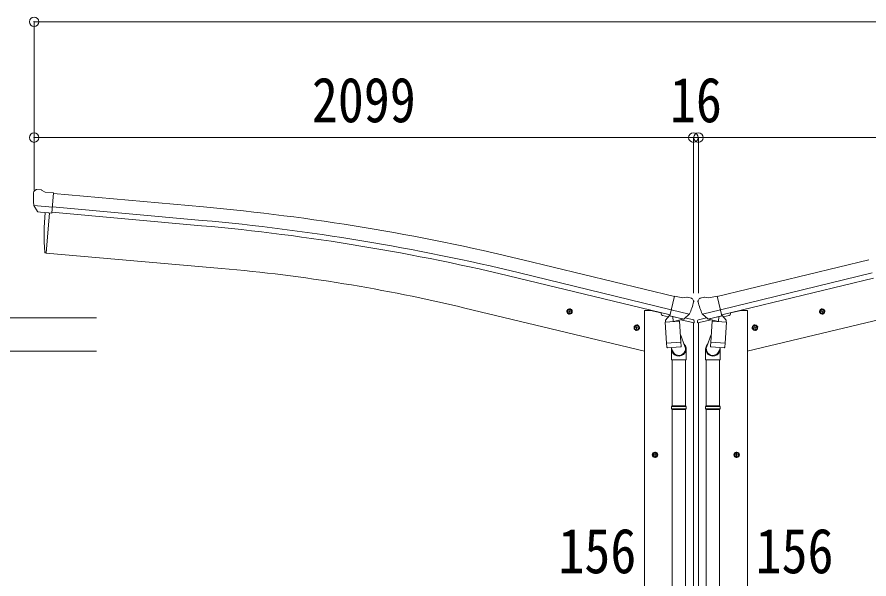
# Model space of a CAD drawing. Units: millimetres at full size, sheet at 1:30. Extents: x -8385 to 8479, y -5853 to 5787.
# Drawn here: x -6119 to -3407, y -1682 to 107 of the extents above; entities that cross this region are included whole.
import ezdxf
from ezdxf.enums import TextEntityAlignment as Align

# ---------------------------------------------------------------- set-up
doc = ezdxf.new("R2010")
doc.units = ezdxf.units.MM
doc.header["$LTSCALE"] = 30
doc.header["$PDMODE"] = 32
doc.header["$PDSIZE"] = 30
for name, color, linetype, lineweight in [('0-1_本体', 4, 'Continuous', 9), ('0-2_部品', 7, 'Continuous', 9), ('0-A_寸法', 6, 'Continuous', 9)]:
    doc.layers.add(name, color=color, linetype=linetype, lineweight=lineweight)
doc.styles.add('ＭＳ ゴシック', font='')
doc.styles.get('ＭＳ ゴシック').set_extended_font_data('MS Gothic')

msp = doc.modelspace()

# ---------------------------------------------------------------- linework, layer by layer
at = {"layer": '0-1_本体'}
for p, q in [((-6003.09, -454.28), (-5526.16, -497.34)), ((-6008.33, -514.1), (-5531.55, -557.09)), ((-6006.8, -497.12), (-5530.02, -540.12)), ((-6015.48, -516.73), (-6026.64, -644.33)), ((-6026.64, -644.33), (-5468.77, -693.14)), ((-4026.3, -783.04), (-4509.23, -665.74)), ((-3889.85, -783.04), (-3406.93, -665.74)), ((-4040.3, -841.38), (-4523.39, -724.04)), ((-4036.32, -824.81), (-4519.36, -707.48)), ((-3879.83, -824.81), (-3396.79, -707.48)), ((-3875.85, -841.38), (-3392.76, -724.04)), ((-4121.67, -956.66), (-4693.14, -819.46)), ((-4122.03, -827), (-4122.03, -2756.38)), ((-3794.48, -956.66), (-3223.01, -819.46)), ((-3794.13, -827), (-3794.13, -2756.38)), ((-3966.03, -866.59), (-3966.03, -2756.88)), ((-3950.13, -866.59), (-3950.13, -2756.88))]:
    msp.add_line(p, q, dxfattribs=at)
for points in [[(-4122.03, -827), (-4102.03, -827), (-4068.52, -835.05)], [(-3794.13, -827), (-3814.13, -827), (-3847.63, -835.05)]]:
    msp.add_lwpolyline(points, dxfattribs=at)
for centre, radius, start, end in [((-6150.76, -7423.78), 6954.55, 76.34724, 84.84724), ((-6150.76, -7423.78), 6911.6, 76.34724, 84.84724), ((-6150.76, -7423.78), 6894.55, 76.34724, 84.84724), ((-5930.88, -5975.02), 5302.05, 76.5, 85)]:
    msp.add_arc(centre, radius, start, end, dxfattribs=at)
at = {"layer": '0-2_部品'}
for p, q in [((-6066.34, -449.78), (-6066.46, -451.13)), ((-6065.28, -447.74), (-6059.79, -443.14)), ((-6056.14, -441.99), (-6042.48, -443.19)), ((-6029.52, -450.34), (-6041.24, -443.58)), ((-6029.52, -450.34), (-6002.95, -452.67)), ((-6008.61, -517.33), (-6002.95, -452.67)), ((-6065.82, -492.63), (-6006.9, -497.79)), ((-6054.57, -512.12), (-6065.5, -493.18)), ((-6052.18, -513.52), (-6044.47, -514.19)), ((-6015.48, -516.73), (-6026.64, -644.33)), ((-6018.57, -516.46), (-6008.61, -517.33)), ((-6026.64, -644.33), (-6028.7, -644.08)), ((-3999.88, -787.26), (-4025.82, -781.03)), ((-3999.88, -787.26), (-3986.62, -784.56)), ((-3972.14, -787.75), (-3985.33, -784.58)), ((-3944.01, -787.75), (-3930.83, -784.58)), ((-3916.27, -787.26), (-3929.53, -784.56)), ((-3916.27, -787.26), (-3890.34, -781.03)), ((-3969.05, -789.99), (-3965.19, -796.29)), ((-3964.83, -798.57), (-3965.1, -799.72)), ((-3951.32, -798.57), (-3951.05, -799.72)), ((-3947.1, -789.99), (-3950.96, -796.29)), ((-4350.51, -832.81), (-4369.96, -828.14)), ((-4367.53, -828.73), (-4362.36, -823.28)), ((-4365.4, -835.92), (-4367.53, -828.73)), ((-4362.57, -840.2), (-4357.9, -820.76)), ((-4362.36, -823.28), (-4355.07, -825.03)), ((-4355.07, -825.03), (-4352.93, -832.23)), ((-4068.26, -834.55), (-4068.26, -837.86)), ((-3978.88, -838.88), (-4036.39, -825.07)), ((-3995.73, -853.79), (-3979.36, -839.3)), ((-3937.27, -838.88), (-3879.76, -825.07)), ((-3920.42, -853.79), (-3936.79, -839.3)), ((-3847.9, -834.55), (-3847.9, -837.86)), ((-3565.64, -832.81), (-3546.2, -828.14)), ((-3561.09, -825.03), (-3563.22, -832.23)), ((-3553.79, -823.28), (-3561.09, -825.03)), ((-3553.59, -840.2), (-3558.25, -820.76)), ((-3548.62, -828.73), (-3553.79, -823.28)), ((-3550.75, -835.92), (-3548.62, -828.73)), ((-4045.53, -847.26), (-4064.42, -842.72)), ((-4055.96, -864.43), (-4010.27, -861.24)), ((-4051.28, -931.27), (-4055.96, -864.43)), ((-4041.54, -842.66), (-4054.85, -857.98)), ((-4054.85, -857.98), (-4054.41, -864.32)), ((-4040.6, -842.6), (-4041.54, -842.66)), ((-4037.51, -845.07), (-4039.04, -844.7)), ((-4000.81, -853.88), (-4037.51, -845.07)), ((-4031.56, -846.89), (-4030.54, -861.5)), ((-4003.35, -855.89), (-4029.17, -862.33)), ((-4012.04, -858.06), (-4011.82, -861.34)), ((-4010.27, -861.24), (-4005.6, -928.07)), ((-3963.7, -866.9), (-4006.41, -856.65)), ((-3998.44, -854.35), (-4005.96, -852.55)), ((-4002.65, -854.11), (-4002.6, -854.85)), ((-3999.28, -854.25), (-4000.81, -853.88)), ((-3992.21, -850.8), (-3966, -857.1)), ((-3963.7, -860.01), (-3963.7, -866.9)), ((-3952.45, -866.9), (-3909.75, -856.65)), ((-3952.45, -860.01), (-3952.45, -866.9)), ((-3923.94, -850.8), (-3950.15, -857.1)), ((-3917.71, -854.35), (-3910.19, -852.55)), ((-3916.87, -854.25), (-3915.34, -853.88)), ((-3915.34, -853.88), (-3878.64, -845.07)), ((-3913.5, -854.11), (-3913.56, -854.85)), ((-3912.8, -855.89), (-3886.99, -862.33)), ((-3905.88, -861.24), (-3910.56, -928.07)), ((-3860.19, -864.43), (-3905.88, -861.24)), ((-3904.11, -858.06), (-3904.34, -861.34)), ((-3884.59, -846.89), (-3885.61, -861.5)), ((-3878.64, -845.07), (-3877.11, -844.7)), ((-3875.55, -842.6), (-3874.61, -842.66)), ((-3874.61, -842.66), (-3861.3, -857.98)), ((-3870.62, -847.26), (-3851.73, -842.72)), ((-3864.87, -931.27), (-3860.19, -864.43)), ((-3861.3, -857.98), (-3861.74, -864.32)), ((-4136.59, -884.17), (-4156.03, -879.5)), ((-4153.61, -880.08), (-4148.44, -874.64)), ((-4151.48, -887.28), (-4153.61, -880.08)), ((-4148.64, -891.56), (-4143.98, -872.11)), ((-4148.44, -874.64), (-4141.14, -876.39)), ((-4141.14, -876.39), (-4139.01, -883.59)), ((-3779.56, -884.17), (-3760.12, -879.5)), ((-3775.01, -876.39), (-3777.14, -883.59)), ((-3767.71, -874.64), (-3775.01, -876.39)), ((-3767.51, -891.56), (-3772.18, -872.11)), ((-3762.54, -880.08), (-3767.71, -874.64)), ((-3764.67, -887.28), (-3762.54, -880.08)), ((-4007.33, -903.31), (-3992.63, -941.86)), ((-3908.82, -903.31), (-3923.52, -941.86)), ((-4051.28, -931.27), (-4005.6, -928.07)), ((-4051.27, -931.27), (-4050.38, -943.96)), ((-4006.58, -942.68), (-4048.28, -945.59)), ((-4036.66, -944.78), (-4032.12, -956.1)), ((-4035.26, -949.29), (-4035.26, -983.94)), ((-4004.74, -940.54), (-4005.61, -928.07)), ((-4005.13, -941.9), (-4005.13, -941.9)), ((-3911.41, -940.54), (-3910.54, -928.07)), ((-3911.02, -941.9), (-3911.02, -941.9)), ((-3864.87, -931.27), (-3910.56, -928.07)), ((-3909.57, -942.68), (-3867.87, -945.59)), ((-3879.49, -944.78), (-3884.03, -956.1)), ((-3880.89, -949.29), (-3880.89, -983.94)), ((-3864.88, -931.27), (-3865.77, -943.96)), ((-3989.26, -983.94), (-3989.26, -949.59)), ((-3926.89, -983.94), (-3926.89, -949.59)), ((-4035.26, -983.94), (-3989.26, -983.94)), ((-4033.26, -983.94), (-4033.26, -1130.64)), ((-3991.26, -983.94), (-3991.26, -1130.64)), ((-3880.89, -983.94), (-3926.89, -983.94)), ((-3924.89, -983.94), (-3924.89, -1130.64)), ((-3882.89, -983.94), (-3882.89, -1130.64)), ((-4035.26, -1132.64), (-4034.26, -1130.64)), ((-4035.26, -1132.64), (-3989.26, -1132.64)), ((-4035.26, -1132.64), (-4035.26, -1140.64)), ((-4034.26, -1130.64), (-3990.26, -1130.64)), ((-3989.26, -1132.64), (-3990.26, -1130.64)), ((-3926.89, -1132.64), (-3925.89, -1130.64)), ((-3880.89, -1132.64), (-3926.89, -1132.64)), ((-3881.89, -1130.64), (-3925.89, -1130.64)), ((-3880.89, -1132.64), (-3881.89, -1130.64)), ((-3880.89, -1132.64), (-3880.89, -1140.64)), ((-4035.26, -1140.64), (-3989.26, -1140.64)), ((-4035.26, -1140.64), (-4034.26, -1142.64)), ((-4034.26, -1142.64), (-3990.26, -1142.64)), ((-4033.26, -1142.64), (-4033.26, -1886.83)), ((-3991.26, -1142.64), (-3991.26, -1886.83)), ((-3880.89, -1140.64), (-3926.89, -1140.64)), ((-3881.89, -1142.64), (-3925.89, -1142.64)), ((-3924.89, -1142.64), (-3924.89, -1886.83)), ((-3882.89, -1142.64), (-3882.89, -1886.83)), ((-3880.89, -1140.64), (-3881.89, -1142.64)), ((-4097.78, -1286.75), (-4077.78, -1286.75)), ((-4094.28, -1283), (-4087.78, -1279.24)), ((-4087.78, -1296.75), (-4087.78, -1276.75)), ((-4087.78, -1279.24), (-4081.28, -1283)), ((-4081.28, -1290.5), (-4087.78, -1294.26)), ((-4081.28, -1283), (-4081.28, -1290.5)), ((-3818.38, -1286.75), (-3838.38, -1286.75)), ((-3828.38, -1279.24), (-3834.88, -1283)), ((-3834.88, -1283), (-3834.88, -1290.5)), ((-3834.88, -1290.5), (-3828.38, -1294.26)), ((-3828.38, -1296.75), (-3828.38, -1276.75)), ((-3821.88, -1283), (-3828.38, -1279.24))]:
    msp.add_line(p, q, dxfattribs=at)
for points in [[(-6065.89, -492), (-6065.6, -492.99), (-6065.5, -493.18)], [(-6018.57, -516.46), (-6018.84, -516.53), (-6044.22, -514.31), (-6044.47, -514.19)], [(-4031.24, -846.48), (-4040.97, -844.15), (-4025.82, -781.03)], [(-3884.91, -846.48), (-3875.18, -844.15), (-3890.34, -781.03)], [(-4352.93, -832.23), (-4358.1, -837.68), (-4365.4, -835.92)], [(-3978.61, -838.3), (-3979.2, -839.14), (-3979.36, -839.3)], [(-3937.54, -838.3), (-3936.95, -839.14), (-3936.79, -839.3)], [(-3563.22, -832.23), (-3558.05, -837.68), (-3550.75, -835.92)], [(-4031.24, -846.48), (-4031.01, -846.63), (-4006.24, -852.58), (-4005.96, -852.55)], [(-3884.91, -846.48), (-3885.14, -846.63), (-3909.91, -852.58), (-3910.19, -852.55)], [(-4139.01, -883.59), (-4144.18, -889.03), (-4151.48, -887.28)], [(-3777.14, -883.59), (-3771.97, -889.03), (-3764.67, -887.28)], [(-3989.26, -1132.64), (-3989.26, -1140.64), (-3990.26, -1142.64)], [(-3926.89, -1132.64), (-3926.89, -1140.64), (-3925.89, -1142.64)], [(-4087.78, -1294.26), (-4094.28, -1290.5), (-4094.28, -1283)], [(-3828.38, -1294.26), (-3821.88, -1290.5), (-3821.88, -1283)]]:
    msp.add_lwpolyline(points, dxfattribs=at)
for centre, radius in [((-4360.23, -830.48), 8.5), ((-4360.23, -830.48), 7.7), ((-4360.23, -830.48), 6.5), ((-3555.92, -830.48), 8.5), ((-3555.92, -830.48), 7.7), ((-3555.92, -830.48), 6.5), ((-4146.31, -881.84), 8.5), ((-4146.31, -881.84), 7.7), ((-4146.31, -881.84), 6.5), ((-3769.84, -881.84), 8.5), ((-3769.84, -881.84), 7.7), ((-3769.84, -881.84), 6.5), ((-4087.78, -1286.75), 8.5), ((-4087.78, -1286.75), 7.7), ((-4087.78, -1286.75), 6.5), ((-3828.38, -1286.75), 8.5), ((-3828.38, -1286.75), 7.7), ((-3828.38, -1286.75), 6.5)]:
    msp.add_circle(centre, radius, dxfattribs=at)
for centre, radius, start, end in [((-5864.83, -468.77), 202.4, 175, 186.5915), ((-6056.58, -446.97), 5, 85.00648, 129.99352), ((-6042.74, -446.17), 3, 60, 85), ((-5132.88, -588.52), 900, 175.35014, 183.36081), ((-6028.33, -641.1), 3, 183.36081, 263), ((-3986.03, -787.5), 3, 76.5, 101.5), ((-3930.13, -787.5), 3, 78.5, 103.5), ((-4161.91, -752.47), 202.4, 334.90875, 346.5), ((-3973.31, -792.61), 5, 31.5, 76.5), ((-3754.24, -752.47), 202.4, 193.5, 205.09125), ((-3942.84, -792.61), 5, 103.5, 148.5), ((-4063.26, -837.86), 5, 180, 256.5), ((-3852.9, -837.86), 5, 283.5, 0), ((-4038.93, -844.22), 0.5, 221.23754, 256.5), ((-4032.16, -846.97), 0.604, 7.79405, 79.40158), ((-4029.52, -861.36), 1.03, 188.03431, 289.96103), ((-4003.59, -854.92), 1, 284, 4), ((-4002.15, -854.07), 0.5, 76.5, 184), ((-3999.16, -853.76), 0.5, 256.5, 291.76246), ((-3966.7, -860.01), 3, 0, 76.5), ((-3949.45, -860.01), 3, 103.5, 180), ((-3916.99, -853.76), 0.5, 248.23754, 283.5), ((-3914, -854.07), 0.5, 356, 103.5), ((-3912.56, -854.92), 1, 176, 256), ((-3886.63, -861.36), 1.03, 250.03897, 351.96569), ((-3883.99, -846.97), 0.604, 100.59842, 172.20595), ((-3877.23, -844.22), 0.5, 283.5, 318.76246), ((-4048.42, -943.6), 2, 190.53157, 274), ((-4006.72, -940.68), 2, 274, 322.59038), ((-4006.68, -940.71), 1.95, 322.52234, 4.95983), ((-4019.26, -949.59), 30, 0, 2.54858), ((-3896.89, -949.59), 30, 177.45142, 180), ((-3909.47, -940.71), 1.95, 175.04017, 217.47766), ((-3909.43, -940.68), 2, 217.40962, 266), ((-3867.73, -943.6), 2, 266, 349.46843)]:
    msp.add_arc(centre, radius, start, end, dxfattribs=at)
for centre, major_axis, ratio, start_param, end_param in [((-6063.35, -450.04), (-2.71, -1.31), 0.997474, 4.9606201, 5.7465286), ((-6070.67, -445.74), (15.35, 3.44), 0.101033, 0.3078116, 0.3080427), ((-6051.97, -510.61), (-1.62, -2.54), 0.997631, 5.8041905, 6.6006116), ((-6051.84, -510.41), (3.5, 2.17), 0.650902, 4.0958226, 4.1686332), ((-6051.91, -510.52), (-1.62, -2.54), 0.997631, 0.3902369, 0.4789948), ((-3967.75, -797.86), (1.57, -2.57), 0.99628, 0.7835347, 1.5707963), ((-3948.4, -797.86), (-1.57, -2.57), 0.99628, 4.712389, 5.4996506), ((-3997.75, -851.43), (0.73, -2.92), 0.997631, 5.8041905, 5.8929484), ((-3997.78, -851.3), (-2.63, 3.16), 0.650902, 2.1145521, 2.1873627), ((-3997.72, -851.53), (0.73, -2.92), 0.997631, 5.965759, 6.7621801), ((-3918.43, -851.53), (-0.73, -2.92), 0.997631, 5.8041905, 6.6006116), ((-3918.37, -851.3), (2.63, 3.16), 0.650902, 4.0958226, 4.1686332), ((-3918.4, -851.43), (-0.73, -2.92), 0.997631, 0.3902369, 0.4789948), ((-4012.26, -949.29), (-23, 0), 0.996195, 6.2410469, 10.2078137), ((-4012.26, -949.29), (-21, 0), 0.996195, 0.3319459, 3.5045169), ((-3903.89, -949.29), (23, 0), 0.996195, 2.3585569, 6.3253237), ((-3903.89, -949.29), (21, 0), 0.996195, 2.7786684, 5.9512394)]:
    msp.add_ellipse(centre, major_axis=major_axis, ratio=ratio, start_param=start_param, end_param=end_param, dxfattribs=at)
at = {"layer": '0-A_寸法'}
for p, q in [((-6065.08, 92.18), (-6065.08, -276.82)), ((-1851.08, 92.18), (-6065.08, 92.18)), ((-3966.08, -276.82), (-6065.08, -276.82)), ((-6065.08, -276.82), (-6065.08, -443.99)), ((-3966.08, -276.82), (-3966.08, -771.66)), ((-3966.08, -276.82), (-3950.08, -276.82)), ((-3950.08, -276.82), (-3950.08, -771.66)), ((-3950.08, -276.82), (-1851.08, -276.82)), ((-6741.36, -850.26), (-5866.05, -850.26)), ((-6335.81, -956.66), (-5866.05, -956.66))]:
    msp.add_line(p, q, dxfattribs=at)
for p in [(-6065.08, 92.18), (-6065.08, -276.82), (-3966.08, -276.82), (-3950.08, -276.82), (-3950.08, -276.82)]:
    msp.add_point(p, dxfattribs=at)

# ---------------------------------------------------------------- texts
at = {"layer": '0-A_寸法', "color": 7, "style": 'ＭＳ ゴシック', "width": 0.85}
for s, p in [('2099', (-5180.58, -270.82)), ('16', (-4040.58, -270.82)), ('156', (-4395.78, -1706.73)), ('156', (-3767.88, -1706.73))]:
    msp.add_text(s, height=143, dxfattribs=at).set_placement(p, align=Align.BOTTOM_LEFT)

doc.saveas('drawing.dxf')
